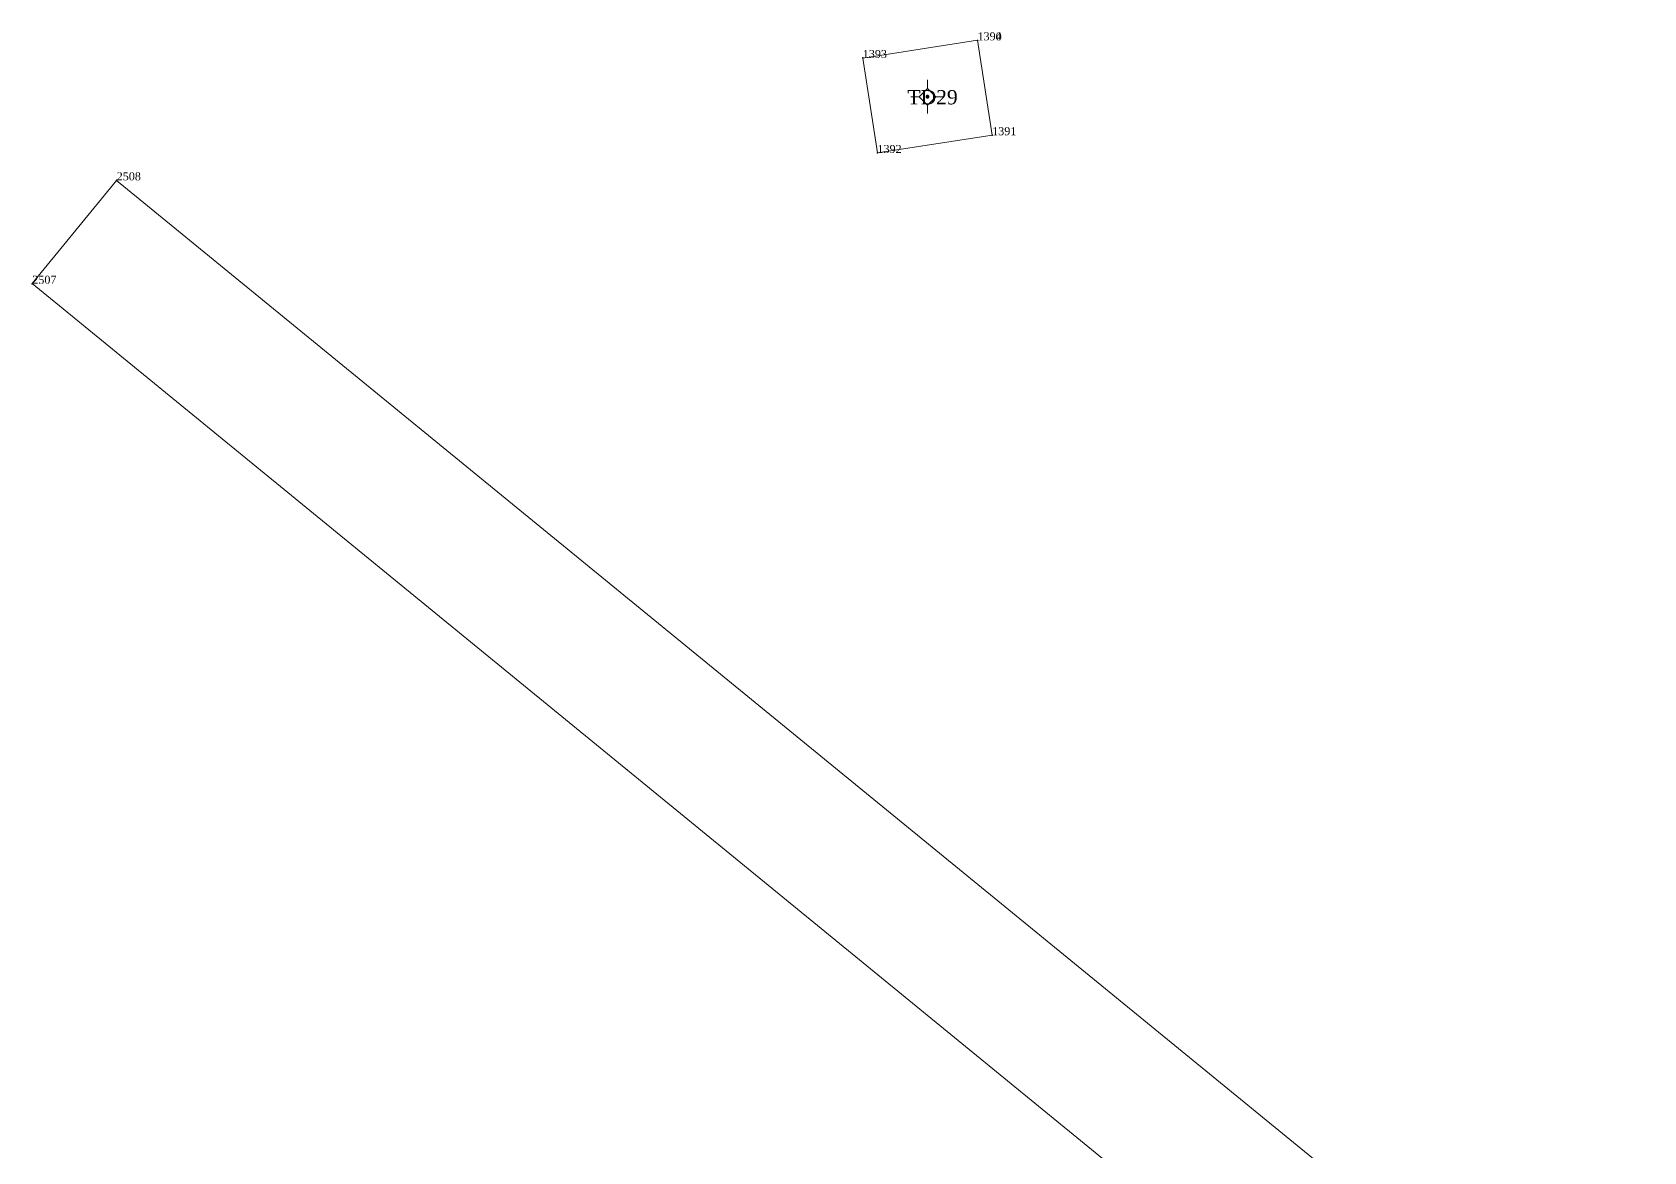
# Model space of a CAD drawing. Header units: metres. Extents: x 543554 to 549226, y 1840763 to 1844579.
# Drawn here: x 546851.7 to 546972.6, y 1842534.6 to 1842618.5 of the extents above; entities that cross this region are included whole.
import ezdxf

# ---------------------------------------------------------------- set-up
doc = ezdxf.new("R2010")
doc.units = ezdxf.units.M
doc.header["$MEASUREMENT"] = 0
for name, color, linetype, lineweight in [('Level 11', 7, 'Continuous', 0), ('Level 12', 7, 'Continuous', 0), ('Level 28', 7, 'Continuous', 0), ('Level 30', 7, 'Continuous', 0), ('Level 7', 7, 'Continuous', 0)]:
    doc.layers.add(name, color=color, linetype=linetype, lineweight=lineweight)
doc.styles.add('Style-Vntime', font='Vntime.shx')

# ---------------------------------------------------------------- blocks, each defined once
blk = doc.blocks.new('CENTRD')
at = {"layer": 'Level 11', "linetype": 'Continuous', "lineweight": 0}
h = blk.add_hatch(color=1, dxfattribs=at)
edge = h.paths.add_edge_path()
edge.add_arc((0, 0), 1.5, 0, 360)
at = {"layer": 'Level 11', "color": 1, "linetype": 'Continuous', "lineweight": 0}
for p, q in [((0, 12.5), (0, 6.2)), ((0, 6.2), (-6.3, 0)), ((6.2, 0), (0, 6.2)), ((-6.3, 0), (-12.5, 0)), ((-6.3, 0), (0, -6.3)), ((0, -6.3), (6.2, 0)), ((0, -6.3), (0, -12.5)), ((12.5, 0), (6.2, 0))]:
    blk.add_line(p, q, dxfattribs=at)
blk = doc.blocks.new('DDCT')
at = {"layer": 'Level 7', "color": 3, "linetype": 'Continuous', "lineweight": 30}
blk.add_point((0, 0), dxfattribs=at)
blk = doc.blocks.new('SHMIA_1389')
at = {"layer": 'Level 12', "color": 2, "linetype": 'Continuous', "lineweight": 0, "style": 'Style-Vntime'}
blk.add_text('1390', height=0.6, dxfattribs=at).set_placement((0, 0))
blk = doc.blocks.new('SHMIA_1390')
at = {"layer": 'Level 12', "color": 2, "linetype": 'Continuous', "lineweight": 0, "style": 'Style-Vntime'}
blk.add_text('1391', height=0.6, dxfattribs=at).set_placement((0, 0))
blk = doc.blocks.new('SHMIA_1391')
at = {"layer": 'Level 12', "color": 2, "linetype": 'Continuous', "lineweight": 0, "style": 'Style-Vntime'}
blk.add_text('1392', height=0.6, dxfattribs=at).set_placement((0, 0))
blk = doc.blocks.new('SHMIA_1392')
at = {"layer": 'Level 12', "color": 2, "linetype": 'Continuous', "lineweight": 0, "style": 'Style-Vntime'}
blk.add_text('1393', height=0.6, dxfattribs=at).set_placement((0, 0))
blk = doc.blocks.new('SHMIA_1393')
at = {"layer": 'Level 12', "color": 2, "linetype": 'Continuous', "lineweight": 0, "style": 'Style-Vntime'}
blk.add_text('1394', height=0.6, dxfattribs=at).set_placement((0, 0))
blk = doc.blocks.new('SHMIA_2506')
at = {"layer": 'Level 12', "color": 2, "linetype": 'Continuous', "lineweight": 0, "style": 'Style-Vntime'}
blk.add_text('2507', height=0.6, dxfattribs=at).set_placement((0, 0))
blk = doc.blocks.new('SHMIA_2507')
at = {"layer": 'Level 12', "color": 2, "linetype": 'Continuous', "lineweight": 0, "style": 'Style-Vntime'}
blk.add_text('2508', height=0.6, dxfattribs=at).set_placement((0, 0))

msp = doc.modelspace()

# ---------------------------------------------------------------- linework, layer by layer
at = {"layer": 'Level 30', "color": 2, "linetype": 'Continuous', "lineweight": 0, "flags": 128}
for points in [[(546923.705, 1842610.829), (546915.1068, 1842609.5017), (546914.0084, 1842616.6174), (546922.6066, 1842617.9447), (546923.705, 1842610.829)], [(546940.8716, 1842526.8506), (546851.7468, 1842599.7046), (546858.0758, 1842607.447), (546972.5568, 1842513.8658)]]:
    msp.add_lwpolyline(points, dxfattribs=at)

# ---------------------------------------------------------------- block references
at = {"layer": 'Level 11', "color": 1, "linetype": 'Continuous', "lineweight": 0, "xscale": 0.1, "yscale": 0.1, "zscale": 0.1}
msp.add_blockref('CENTRD', (546918.86, 1842613.72), dxfattribs=at)
at = {"layer": 'Level 12', "color": 2, "linetype": 'Continuous', "lineweight": 0}
for name, p in [('SHMIA_1389', (546922.61, 1842617.94)), ('SHMIA_1393', (546922.61, 1842617.94)), ('SHMIA_1392', (546914.01, 1842616.62)), ('SHMIA_1390', (546923.71, 1842610.83)), ('SHMIA_1391', (546915.11, 1842609.5)), ('SHMIA_2507', (546858.08, 1842607.45)), ('SHMIA_2506', (546851.75, 1842599.7))]:
    msp.add_blockref(name, p, dxfattribs=at)
at = {"layer": 'Level 7', "color": 3, "linetype": 'Continuous', "lineweight": 30}
for p in [(546922.61, 1842617.94), (546922.61, 1842617.94), (546914.01, 1842616.62), (546923.71, 1842610.83), (546915.11, 1842609.5), (546858.08, 1842607.45), (546851.75, 1842599.7)]:
    msp.add_blockref('DDCT', p, dxfattribs=at)

# ---------------------------------------------------------------- texts
at = {"layer": 'Level 28', "color": 1, "lineweight": 0, "style": 'Style-Vntime'}
msp.add_text('TD29', height=1.06994, dxfattribs=at).set_placement((546917.3547, 1842613.1442))

doc.saveas('drawing.dxf')
